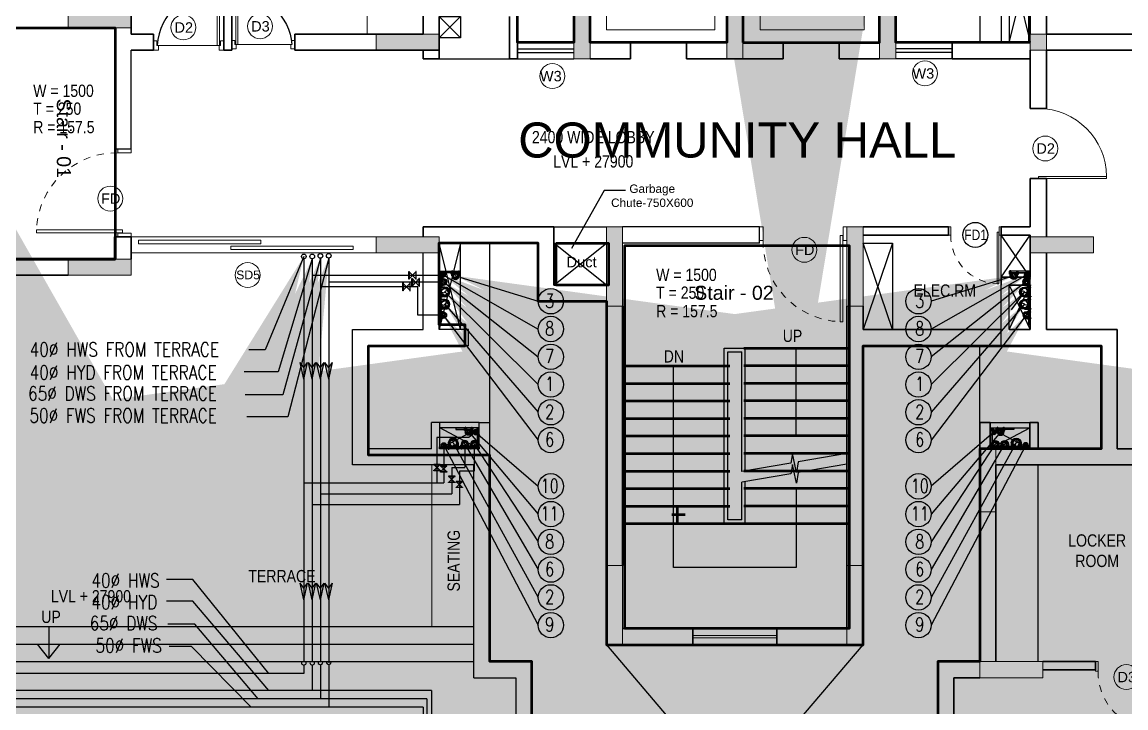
# Model space of a CAD drawing. Header units: inches. Extents: x 0 to 429, y 0 to 185.
# Drawn here: x 287.94 to 303.69, y 108.29 to 118.07 of the extents above; entities that cross this region are included whole.
import ezdxf
from ezdxf.enums import TextEntityAlignment as Align

# ---------------------------------------------------------------- set-up
doc = ezdxf.new("R2010")
doc.units = ezdxf.units.IN
doc.header["$MEASUREMENT"] = 0
doc.linetypes.add('Xr-4BHK-A-B-Tenth Floor-Sub$0$HIDDEN', pattern=[0.375, 0.25, -0.125])
for name, color, linetype, lineweight in [('FLOOR09', 7, 'Continuous', 50), ('XR-4BHK-A-B-TENTH SUB$0$COL', 1, 'Continuous', 0), ('XR-4BHK-A-B-TENTH SUB$0$COL HATCH', 9, 'Continuous', 0), ('XR-4BHK-A-B-TENTH SUB$0$DIMENTION', 38, 'Continuous', 25), ('XR-4BHK-A-B-TENTH SUB$0$DOOR', 34, 'Continuous', 20), ('XR-4BHK-A-B-TENTH SUB$0$DOORS N WINS', 34, 'Continuous', 9), ('XR-4BHK-A-B-TENTH SUB$0$FURN', 15, 'Continuous', 18), ('XR-4BHK-A-B-TENTH SUB$0$RRL', 11, 'Continuous', 20), ('XR-4BHK-A-B-TENTH SUB$0$STEPS', 253, 'Continuous', 9), ('XR-4BHK-A-B-TENTH SUB$0$WALL', 7, 'Continuous', 30), ('XR-4BHK-A-B-TENTH SUB$0$WIN', 4, 'Continuous', 9), ('XR-4BHK-A-B-TENTH SUB$0$WINDOW', 4, 'Continuous', 15)]:
    doc.layers.add(name, color=color, linetype=linetype, lineweight=lineweight)
for name, color, linetype in [('XR-4BHK-A-B-TENTH SUB$0$A-_SLABSTEP_E-', 8, 'Continuous'), ('XR-4BHK-A-B-TENTH SUB$0$BALCONY', 6, 'Continuous'), ('XR-4BHK-A-B-TENTH SUB$0$ELE', 4, 'Continuous')]:
    doc.layers.add(name, color=color, linetype=linetype)
doc.styles.get("Standard").update_dxf_attribs({"font": 'arial.ttf'})
doc.styles.add('Xr-4BHK-A-B-Ground-Sub$0$DIM', font='arial.ttf')
doc.styles.add('Xr-4BHK-A-B-Tenth Floor-Sub$0$$0$DIM', font='arial.ttf', dxfattribs={"height": 4})
doc.styles.add('Xr-4BHK-A-B-Tenth Floor-Sub$0$$1$Standard', font='arial.ttf')
doc.styles.add('Xr-4BHK-A-B-Tenth Floor-Sub$0$AUDIT_D_080506184754-0', font='romans.shx')
doc.styles.add('Xr-4BHK-A-B-Tenth Floor-Sub$0$DIM', font='arial.ttf')
doc.styles.add('Xr-4BHK-A-B-Tenth Floor-Sub$0$ROMANS', font='romans.shx')
doc.styles.add('Xr-4BHK-A-B-Tenth Floor-Sub$0$Standard', font='ARIALN.TTF')
doc.dimstyles.new('Xr-4BHK-A-B-Tenth Floor-Sub$0$125', dxfattribs={"dimtxt": 150, "dimasz": 75, "dimexe": 50, "dimexo": 50, "dimgap": 60, "dimtad": 1, "dimdec": 0, "dimrnd": 5, "dimdsep": 46, "dimtxsty": 'Xr-4BHK-A-B-Tenth Floor-Sub$0$Standard', "dimblk": 'Xr-4BHK-A-B-Tenth Floor-Sub$0$_ArchTick', "dimcen": 50, "dimdle": 50, "dimclrd": 256, "dimclre": 256, "dimclrt": 3, "dimaunit": 1, "dimadec": 4, "dimazin": 0, "dimtfac": 1, "dimtdec": 0, "dimtmove": 2, "dimatfit": 0, "dimfxl": 1, "dimarcsym": 0})
doc.dimstyles.new('Xr-4BHK-A-B-Tenth Floor-Sub$0$DIM 75', dxfattribs={"dimtxt": 75, "dimasz": 75, "dimexe": 0.18, "dimexo": 0.0625, "dimgap": 0.09, "dimtad": 0, "dimtih": 1, "dimtoh": 1, "dimdec": 0, "dimzin": 0, "dimdsep": 46, "dimtxsty": 'Xr-4BHK-A-B-Tenth Floor-Sub$0$Standard', "dimcen": 0.09, "dimclrd": 256, "dimclre": 256, "dimclrt": 256, "dimadec": 0, "dimazin": 0, "dimtfac": 1, "dimtdec": 0, "dimtofl": 0, "dimtmove": 0, "dimatfit": 3, "dimfxl": 1, "dimtolj": 1, "dimtzin": 0, "dimarcsym": 0})

# ---------------------------------------------------------------- blocks, each defined once
blk = doc.blocks.new('Xr-4BHK-A-B-Tenth Floor-Sub$0$unit 4')
for p, q in [((143152, 5527), (144366, 5527)), ((143152, 5412), (144366, 5412))]:
    blk.add_line(p, q)
at = {"layer": 'XR-4BHK-A-B-TENTH SUB$0$BALCONY', "ltscale": 1000}
blk.add_line((143152, 5107), (144366, 5107), dxfattribs=at)
at = {"layer": 'XR-4BHK-A-B-TENTH SUB$0$ELE'}
for p, q in [((143152, 5527), (144362, 5827)), ((144366, 5527), (143152, 5827))]:
    blk.add_line(p, q, dxfattribs=at)
at = {"layer": 'XR-4BHK-A-B-TENTH SUB$0$WALL'}
for p, q in [((144477, 6057), (144477, 8902)), ((144247, 6057), (144247, 8787)), ((142922, 6057), (144247, 6057)), ((143152, 5827), (144247, 5827))]:
    blk.add_line(p, q, dxfattribs=at)
blk = doc.blocks.new('Xr-4BHK-A-B-Tenth Floor-Sub$0$DOOR 750')
blk.add_lwpolyline([(725, 0), (704, 0), (704, 704), (725, 704)], close=True)
blk.add_arc((704, 0), 704, 90, 180)
blk = doc.blocks.new('Xr-4BHK-A-B-Tenth Floor-Sub$0$d-750')
at = {"layer": 'XR-4BHK-A-B-TENTH SUB$0$DOOR'}
for p, q in [((0, 718.7), (0, 750)), ((0, 750), (115, 750)), ((115, 718.7), (0, 718.7)), ((115, 750), (115, 718.7)), ((0, 0), (0, 31.2)), ((0, 31.2), (115, 31.2)), ((115, 31.2), (115, 0)), ((115, 0), (0, 0))]:
    blk.add_line(p, q, dxfattribs=at)
blk.add_lwpolyline([(73.9, 34.2), (811.3, 34.2), (811.3, 59.2), (73.9, 59.2)], close=True, dxfattribs=at)
at = {"layer": 'XR-4BHK-A-B-TENTH SUB$0$DOOR', "color": 8, "linetype": 'Xr-4BHK-A-B-Tenth Floor-Sub$0$HIDDEN', "extrusion": (0, 0, -1)}
blk.add_ellipse((125, 31.2), major_axis=(218.4, 652.1), ratio=0.99874, start_param=-0.33813, end_param=1.207251, dxfattribs=at)
blk = doc.blocks.new('Xr-4BHK-A-B-Tenth Floor-Sub$0$core typ')
at = {"layer": 'XR-4BHK-A-B-TENTH SUB$0$COL HATCH'}
h = blk.add_hatch(color=256, dxfattribs=at)
h.dxf.hatch_style = 1
h.paths.add_polyline_path([(-4125, 9260), (-3895, 9260), (-3895, 8360), (-4125, 8360)])
h = blk.add_hatch(color=256, dxfattribs=at)
h.dxf.hatch_style = 1
h.paths.add_polyline_path([(-1945, 9260), (-1715, 9260), (-1715, 8360), (-1945, 8360)])
h = blk.add_hatch(color=256, dxfattribs=at)
h.dxf.hatch_style = 1
h.paths.add_polyline_path([(235, 9260), (465, 9260), (465, 8360), (235, 8360)])
h = blk.add_hatch(color=256, dxfattribs=at)
h.dxf.hatch_style = 1
h.paths.add_polyline_path([(2385, 8710), (2615, 8710), (2615, 8480), (2385, 8480)])
h = blk.add_hatch(color=256, dxfattribs=at)
h.dxf.hatch_style = 1
h.paths.add_polyline_path([(-3660, 5960), (-3430, 5960), (-3430, 4830), (-3660, 4830)])
h = blk.add_hatch(color=256, dxfattribs=at)
h.dxf.hatch_style = 1
h.paths.add_polyline_path([(-230, 5960), (0, 5960), (0, 4830), (-230, 4830)])
blk.add_hatch(color=256, dxfattribs=at).paths.add_polyline_path([(-6045, 5820), (-6946, 5820), (-6946, 5590), (-6045, 5590)])
h = blk.add_hatch(color=256, dxfattribs=at)
h.dxf.hatch_style = 1
h.paths.add_polyline_path([(-11341, 5500), (-10440, 5500), (-10440, 5270), (-11341, 5270)])
h = blk.add_hatch(color=256, dxfattribs=at)
h.dxf.hatch_style = 1
h.paths.add_polyline_path([(-3661, 0), (-3430, 0), (-3430, 1130), (-3661, 1130)])
h = blk.add_hatch(color=256, dxfattribs=at)
h.dxf.hatch_style = 1
h.paths.add_polyline_path([(-230, 1130), (0, 1130), (0, 0), (-230, 0)])
at = {"layer": 'XR-4BHK-A-B-TENTH SUB$0$COL'}
for points in [[(-4125, 9260), (-3895, 9260), (-3895, 8360), (-4125, 8360)], [(-1945, 9260), (-1715, 9260), (-1715, 8360), (-1945, 8360)], [(235, 9260), (465, 9260), (465, 8360), (235, 8360)], [(2385, 8710), (2615, 8710), (2615, 8480), (2385, 8480)], [(-3660, 5960), (-3430, 5960), (-3430, 4830), (-3660, 4830)], [(-230, 5960), (0, 5960), (0, 4830), (-230, 4830)], [(-6045, 5820), (-6946, 5820), (-6946, 5590), (-6045, 5590)], [(-11341, 5500), (-10440, 5500), (-10440, 5270), (-11341, 5270)], [(-3661, 0), (-3430, 0), (-3430, 1130), (-3661, 1130)], [(-230, 1130), (0, 1130), (0, 0), (-230, 0)]]:
    blk.add_lwpolyline(points, close=True, dxfattribs=at)
at = {"layer": 'XR-4BHK-A-B-TENTH SUB$0$ELE'}
for p, q in [((-5745, 8960), (-6045, 8660)), ((-6045, 8960), (-5745, 8660)), ((-4930, 8590), (-4125, 8590)), ((1270, 8590), (465, 8590)), ((-6045, 8360), (-5045, 8360)), ((-4930, 8500), (-4125, 8500)), ((-4930, 8450), (-4125, 8450)), ((-4930, 8360), (-4125, 8360)), ((1270, 8500), (465, 8500)), ((1270, 8450), (465, 8450)), ((1270, 8360), (465, 8360)), ((-4411, 5960), (-3660, 5960)), ((1970, 5245), (1970, 5845)), ((2385, 5245), (1970, 5845)), ((1970, 5245), (2385, 5845)), ((-4411, 5730), (-3660, 5730)), ((-4411, 5130), (-3661, 5730)), ((-3661, 5130), (-4411, 5730)), ((419, 5730), (0, 4495)), ((419, 4495), (0, 5730))]:
    blk.add_line(p, q, dxfattribs=at)
blk.add_lwpolyline([(-5745, 8660), (-6045, 8660), (-6045, 8960), (-5745, 8960)], close=True, dxfattribs=at)
blk.add_lwpolyline([(0, 5730), (419, 5730), (419, 4495)], dxfattribs=at)
at = {"layer": 'XR-4BHK-A-B-TENTH SUB$0$STEPS', "ltscale": 1000}
for p, q in [((-2520, 8590), (-3320, 8590)), ((-1140, 8590), (-340, 8590))]:
    blk.add_line(p, q, dxfattribs=at)
for points in [[(-1467, 11491), (-1467, 8770), (14, 8770), (14, 11491)], [(-3660, 10592), (-3660, 8770), (-2116, 8770), (-2116, 10592)]]:
    blk.add_lwpolyline(points, close=True, dxfattribs=at)
at = {"layer": 'XR-4BHK-A-B-TENTH SUB$0$WALL'}
for p, q in [((-4930, 9075), (-4930, 8360)), ((-6045, 8960), (-6045, 8360)), ((-5045, 8960), (-5045, 8360)), ((-3895, 8590), (-3320, 8590)), ((-3320, 8590), (-3320, 8360)), ((-2520, 8590), (-1945, 8590)), ((-2520, 8590), (-2520, 8360)), ((-1140, 8590), (-1715, 8590)), ((-1140, 8590), (-1140, 8360)), ((235, 8590), (-340, 8590)), ((-340, 8590), (-340, 8360)), ((1270, 8590), (1270, 8360)), ((1970, 8590), (1270, 8590)), ((2382, 8590), (2085, 8590)), ((-6275, 8480), (-6275, 8360)), ((-6275, 8360), (-6045, 8360)), ((-5045, 8360), (-4930, 8360)), ((-3895, 8360), (-3320, 8360)), ((-1140, 8360), (-2520, 8360)), ((235, 8360), (-340, 8360)), ((2382, 8360), (1270, 8360)), ((2385, 7650), (2385, 8480)), ((2615, 7650), (2615, 8480)), ((2385, 7650), (2615, 7650)), ((2385, 6650), (2615, 6650)), ((2385, 5960), (2385, 6650)), ((2615, 5820), (2615, 6650)), ((-6275, 5960), (-4411, 5960)), ((-6275, 5820), (-6275, 5960)), ((-4411, 5130), (-4411, 5960)), ((0, 5960), (1220, 5960)), ((1220, 5845), (0, 5845)), ((1220, 5960), (1220, 5845)), ((2385, 5960), (1970, 5960)), ((1970, 5960), (1970, 5845)), ((2385, 5845), (1970, 5845)), ((2385, 5820), (2385, 5845)), ((-4641, 5730), (-6045, 5730)), ((-4641, 4900), (-4641, 5730)), ((1970, 5245), (2385, 5245)), ((1970, 5130), (1970, 5245)), ((-4411, 5130), (-3661, 5130)), ((2085, 5130), (2385, 5130)), ((-4641, 4900), (-3661, 4900)), ((-3660, 1130), (-3660, 4830)), ((-3430, 1130), (-3430, 4830)), ((-230, 4830), (-230, 230)), ((0, 4830), (0, 4495)), ((1970, 4495), (0, 4495)), ((1970, 4265), (0, 4265)), ((0, 4265), (0, 0)), ((-2431, 230), (-3431, 230)), ((-2431, 230), (-2431, 0)), ((-230, 230), (-1231, 230)), ((-1231, 230), (-1231, 0)), ((-2431, 0), (-3430, 0)), ((-1, 0), (-1231, 0))]:
    blk.add_line(p, q, dxfattribs=at)
at = {"layer": 'XR-4BHK-A-B-TENTH SUB$0$WIN'}
for p, q in [((-2431, 130), (-1231, 130)), ((-2431, 100), (-1231, 100))]:
    blk.add_line(p, q, dxfattribs=at)
at = {"layer": 'XR-4BHK-A-B-TENTH SUB$0$WINDOW'}
for p, q in [((-2431, 230), (-1231, 230)), ((-2431, 0), (-1231, 0))]:
    blk.add_line(p, q, dxfattribs=at)
at = {"layer": 'XR-4BHK-A-B-TENTH SUB$0$DOOR', "xscale": -1, "rotation": 90.00000005211022}
blk.add_blockref('Xr-4BHK-A-B-Tenth Floor-Sub$0$d-750', (1970, 5960), dxfattribs=at)
at = {"layer": 'XR-4BHK-A-B-TENTH SUB$0$DOORS N WINS', "xscale": 1.379310344827849, "yscale": 1.379310344827849, "zscale": 1.379310344827849, "rotation": 270}
blk.add_blockref('Xr-4BHK-A-B-Tenth Floor-Sub$0$DOOR 750', (2500, 7650), dxfattribs=at)
blk = doc.blocks.new('Xr-4BHK-A-B-Tenth Floor-Sub$0$door1')
at = {"layer": 'XR-4BHK-A-B-TENTH SUB$0$A-_SLABSTEP_E-', "ltscale": 1000}
blk.add_arc((4969893, -5517193), 664, 181.487, 264.9535, dxfattribs=at)
at = {"layer": 'XR-4BHK-A-B-TENTH SUB$0$DOOR', "ltscale": 1000}
blk.add_line((4969837, -5517175), (4969837, -5517855), dxfattribs=at)
blk.add_lwpolyline([(4969837, -5517186), (4969229, -5517186), (4969229, -5517210), (4969837, -5517210)], close=True, dxfattribs=at)
for points in [[(4969837, -5517175), (4969787, -5517175), (4969787, -5517140), (4969888, -5517140), (4969888, -5517190), (4969837, -5517190)], [(4969837, -5517855), (4969788, -5517855), (4969788, -5517890), (4969888, -5517890), (4969888, -5517840), (4969837, -5517840)]]:
    blk.add_lwpolyline(points, dxfattribs=at)
blk = doc.blocks.new('Xr-4BHK-A-B-Tenth Floor-Sub$0$unit1')
at = {"layer": 'XR-4BHK-A-B-TENTH SUB$0$COL HATCH'}
h = blk.add_hatch(color=256, dxfattribs=at)
h.dxf.hatch_style = 1
h.paths.add_polyline_path([(-5296, 320), (-4395, 320), (-4395, 550), (-5296, 550)])
h = blk.add_hatch(color=256, dxfattribs=at)
h.dxf.hatch_style = 1
h.paths.add_polyline_path([(-901, 0), (0, 0), (0, 230), (-901, 230)])
at = {"layer": 'XR-4BHK-A-B-TENTH SUB$0$COL'}
for points in [[(-5296, 320), (-4395, 320), (-4395, 550), (-5296, 550)], [(-901, 0), (0, 0), (0, 230), (-901, 230)]]:
    blk.add_lwpolyline(points, close=True, dxfattribs=at)
at = {"layer": 'XR-4BHK-A-B-TENTH SUB$0$RRL'}
blk.add_line((-1030, 1325), (-1030, 230), dxfattribs=at)
at = {"layer": 'XR-4BHK-A-B-TENTH SUB$0$WALL'}
for p, q in [((-230, 1325), (-230, 230)), ((-3075, 0), (-3075, 1235)), ((-2960, 0), (-2960, 1235)), ((-4395, 550), (-4395, 230)), ((-4625, 320), (-9265, 320)), ((-4395, 230), (-4075, 230)), ((-4075, 230), (-4075, 0)), ((-230, 230), (-2060, 230)), ((-2060, 230), (-2060, 0)), ((-4395, 0), (-4075, 0)), ((0, 0), (-2060, 0)), ((-2960, 0), (-3075, 0))]:
    blk.add_line(p, q, dxfattribs=at)
at = {"layer": 'XR-4BHK-A-B-TENTH SUB$0$DIMENTION', "color": 0, "xscale": 1.333330264868441, "yscale": 1.333330264868441, "zscale": 1.333330264868441, "rotation": 270}
blk.add_blockref('Xr-4BHK-A-B-Tenth Floor-Sub$0$door1', (7353095, 6626502), dxfattribs=at)
at = {"layer": 'XR-4BHK-A-B-TENTH SUB$0$DIMENTION', "color": 0, "extrusion": (0, 0, -1), "xscale": 1.199999998323619, "yscale": 1.199999998323619, "zscale": -1.199999998323619, "rotation": 270}
blk.add_blockref('Xr-4BHK-A-B-Tenth Floor-Sub$0$door1', (6623528, 5963886), dxfattribs=at)
blk = doc.blocks.new('Xr-4BHK-A-B-Tenth Floor-Sub$0$unit 2')
at = {"layer": 'XR-4BHK-A-B-TENTH SUB$0$BALCONY', "ltscale": 1000}
blk.add_line((720, -2650), (720, -90), dxfattribs=at)
at = {"layer": 'XR-4BHK-A-B-TENTH SUB$0$DOOR'}
for points in [[(-4293, -100), (-2546, -100), (-2546, -50), (-4293, -50)], [(-1228, -182), (-2975, -182), (-2975, -132), (-1228, -132)]]:
    blk.add_lwpolyline(points, close=True, dxfattribs=at)
at = {"layer": 'XR-4BHK-A-B-TENTH SUB$0$ELE'}
for p, q in [((300, -1325), (0, -90)), ((300, -90), (0, -1325)), ((300, -1325), (300, -90)), ((-230, -1325), (-230, -230)), ((0, -1325), (0, -230)), ((-1240, -1325), (-230, -1325)), ((-1240, -3255), (-1240, -1325)), ((415, -1325), (0, -1325)), ((415, -1555), (415, -1325)), ((415, -1555), (-1010, -1555)), ((-1010, -3025), (-1010, -1555)), ((-110, -3025), (-110, -2650)), ((5, -2650), (-110, -2650)), ((5, -3025), (5, -2650)), ((570, -2650), (5, -2650)), ((570, -3025), (570, -2650)), ((570, -2650), (720, -2650)), ((720, -6060), (720, -2650)), ((570, -2725), (5, -3025)), ((570, -3025), (5, -2725)), ((570, -2725), (5, -2725)), ((-110, -3025), (-1010, -3025)), ((570, -3025), (5, -3025)), ((490, -3255), (-1240, -3255)), ((490, -6290), (490, -3255)), ((-11025, -5560), (490, -5560)), ((-11025, -5810), (490, -5810)), ((-5570, -6017), (-5732, -5810)), ((-5570, -6017), (-5409, -5810)), ((-11025, -6060), (490, -6060)), ((1320, -6060), (720, -6060)), ((1320, -6060), (1320, -7755)), ((490, -6290), (1090, -6290)), ((1090, -6290), (1090, -7525))]:
    blk.add_line(p, q, dxfattribs=at)
blk.add_lwpolyline([(-5570, -5560), (-5570, -6017), (-5409, -5810)], dxfattribs=at)
at = {"layer": 'XR-4BHK-A-B-TENTH SUB$0$FURN', "ltscale": 0.5}
blk.add_line((-107, -5560), (-107, -3265), dxfattribs=at)
at = {"layer": 'XR-4BHK-A-B-TENTH SUB$0$WALL'}
for p, q in [((-4625, 0), (-4395, 0)), ((-4625, -320), (-4625, 0)), ((-4395, -320), (-4395, 0)), ((-5296, -320), (-9035, -320)), ((-5296, -550), (-9035, -550))]:
    blk.add_line(p, q, dxfattribs=at)
at = {"layer": 'XR-4BHK-A-B-TENTH SUB$0$WIN'}
for p, q in [((-4395, 0), (-901, 0)), ((-4395, -230), (-901, -230))]:
    blk.add_line(p, q, dxfattribs=at)
blk = doc.blocks.new('Xr-4BHK-A-B-Tenth Floor-Sub$0$unit 3')
at = {"layer": 'XR-4BHK-A-B-TENTH SUB$0$COL HATCH'}
blk.add_hatch(color=256, dxfattribs=at).paths.add_polyline_path([(-9265, 320), (-8365, 320), (-8365, 89), (-9265, 89)])
h = blk.add_hatch(color=256, dxfattribs=at)
h.dxf.hatch_style = 1
h.paths.add_polyline_path([(-9985, -3606), (-9755, -3606), (-9755, -2705), (-9985, -2705)])
h = blk.add_hatch(color=256, dxfattribs=at)
h.dxf.hatch_style = 1
h.paths.add_polyline_path([(-9084, -5741), (-9084, -5970), (-9985, -5970), (-9985, -5741)])
for p, q in [((-9680, -1235), (-9680, -256)), ((-9565, -1005), (-9565, -371))]:
    blk.add_line(p, q)
at = {"layer": 'XR-4BHK-A-B-TENTH SUB$0$BALCONY', "ltscale": 1000}
blk.add_line((-9985, -2330), (-9985, -1235), dxfattribs=at)
at = {"layer": 'XR-4BHK-A-B-TENTH SUB$0$COL'}
for points in [[(-9265, 320), (-8365, 320), (-8365, 89), (-9265, 89)], [(-9985, -3606), (-9755, -3606), (-9755, -2705), (-9985, -2705)], [(-9084, -5741), (-9084, -5970), (-9985, -5970), (-9985, -5741)]]:
    blk.add_lwpolyline(points, close=True, dxfattribs=at)
at = {"layer": 'XR-4BHK-A-B-TENTH SUB$0$ELE'}
for p, q in [((-9565, -1005), (-9266, -371)), ((-9565, -371), (-9265, -1005)), ((-9836, -2330), (-9270, -2330)), ((-9836, -2405), (-9270, -2705)), ((-9836, -2705), (-9270, -2405)), ((-9836, -2405), (-9270, -2405)), ((-9155, -5741), (-9155, -2935))]:
    blk.add_line(p, q, dxfattribs=at)
at = {"layer": 'XR-4BHK-A-B-TENTH SUB$0$WALL'}
for p, q in [((-9265, -256), (-9265, 320)), ((-9035, -1005), (-9035, 90)), ((-9265, -1005), (-9265, -371)), ((-9565, -1005), (-9265, -1005)), ((-8025, -1005), (-9035, -1005)), ((-8025, -2705), (-8025, -1005)), ((-9680, -1235), (-9035, -1235)), ((-9035, -1235), (-8255, -1235)), ((-8255, -2705), (-8255, -1235)), ((-9836, -2330), (-9985, -2330)), ((-9985, -2705), (-9985, -2330)), ((-9836, -2705), (-9836, -2330)), ((-9270, -2705), (-9270, -2330)), ((-9270, -2330), (-9155, -2330)), ((-9155, -2705), (-9155, -2330)), ((-9836, -2705), (-9270, -2705)), ((-9155, -2705), (-8255, -2705)), ((-8025, -2705), (-7520, -2705)), ((-9755, -5741), (-9755, -2935)), ((-9755, -2935), (-7520, -2935)), ((-9985, -5741), (-9985, -3605)), ((-10585, -5740), (-10585, -7435)), ((-10585, -5740), (-9985, -5740)), ((-8335, -5741), (-9085, -5741)), ((-8335, -5741), (-8335, -5856)), ((-10355, -5970), (-10355, -7205)), ((-9985, -5970), (-10355, -5970)), ((-8335, -5856), (-9085, -5856))]:
    blk.add_line(p, q, dxfattribs=at)
at = {"layer": 'XR-4BHK-A-B-TENTH SUB$0$DOOR', "xscale": -1.199999994015798, "yscale": 1.199999994044902, "zscale": 1.199999994129973, "rotation": 90.00000005143164}
blk.add_blockref('Xr-4BHK-A-B-Tenth Floor-Sub$0$d-750', (-7435, -5741), dxfattribs=at)
blk = doc.blocks.new('Xr-4BHK-A-B-Tenth Floor-Sub$0$_ArchTick')
at = {"color": 0, "linetype": 'ByBlock', "const_width": 0.15}
blk.add_lwpolyline([(-0.5, -0.5), (0.5, 0.5)], dxfattribs=at)
blk = doc.blocks.new('Xr-4BHK-A-B-Tenth Floor-Sub$0$$0$DOOR NO')
at = {"lineweight": 0}
blk.add_circle((0, 0), 10, dxfattribs=at)
at = {"style": 'Xr-4BHK-A-B-Tenth Floor-Sub$0$$0$DIM'}
blk.add_attdef('X1', text='', height=9, dxfattribs=at).set_placement((0, 0), align=Align.MIDDLE_CENTER)
blk = doc.blocks.new('Xr-4BHK-A-B-Tenth Floor-Sub$0$AR')
at = {"lineweight": -3}
blk.add_hatch(color=0, dxfattribs=at).paths.add_polyline_path([(0, 0), (-53, -236), (0, -163), (53, -236)])
at = {"color": 0, "lineweight": -3}
for p, q in [((0, 0), (-53, -236)), ((0, 0), (53, -236)), ((0, -163), (-53, -236)), ((0, -163), (53, -236))]:
    blk.add_line(p, q, dxfattribs=at)
blk = doc.blocks.new('Xr-4BHK-A-B-Tenth Floor-Sub$0$CI100')
at = {"color": 1, "ltscale": 100}
for p, q in [((-79, 0), (-79, 11)), ((-74, 61), (-74, 11)), ((-66, 61), (-66, 11)), ((-61, 0), (-61, 11)), ((61, 0), (61, 11)), ((66, 61), (66, 11)), ((74, 61), (74, 11)), ((79, 0), (79, 11)), ((-79, -15), (-79, -4)), ((-74, 0), (-74, -4)), ((-74, -15), (-74, -37)), ((-74, -17), (-74, -37)), ((-66, -37), (-74, -37)), ((-66, 0), (-66, -4)), ((-66, -15), (-66, -37)), ((-66, -17), (-66, -37)), ((-61, -15), (-61, -4)), ((61, -15), (61, -4)), ((66, 0), (66, -4)), ((66, -15), (66, -37)), ((66, -17), (66, -37)), ((66, -37), (74, -37)), ((74, 0), (74, -4)), ((74, -15), (74, -37)), ((74, -17), (74, -37)), ((79, -15), (79, -4))]:
    blk.add_line(p, q, dxfattribs=at)
for points in [[(-85, 0), (-55, 0), (-55, 11), (-85, 11)], [(85, 0), (55, 0), (55, 11), (85, 11)], [(-85, -15), (-55, -15), (-55, -4), (-85, -4)], [(85, -15), (55, -15), (55, -4), (85, -4)]]:
    blk.add_lwpolyline(points, close=True, dxfattribs=at)
at = {"ltscale": 100}
for radius in [60.7, 50]:
    blk.add_circle((0, 61), radius, dxfattribs=at)
at = {"color": 1, "ltscale": 100}
for radius in [74, 66]:
    blk.add_arc((0, 61), radius, 0, 180, dxfattribs=at)
at = {"ltscale": 100}
for centre, start, end in [((14, 86), 119.0199, 240.9801), ((-14, 36), 299.0199, 60.9801)]:
    blk.add_arc(centre, 28.6, start, end, dxfattribs=at)
blk = doc.blocks.new('Xr-4BHK-A-B-Tenth Floor-Sub$0$CI50')
at = {"color": 1, "ltscale": 100}
for p, q in [((-53, 2), (-53, 13)), ((-48, 35), (-48, 13)), ((-48, 2), (-48, -2)), ((-40, 35), (-40, 13)), ((-40, 2), (-40, -2)), ((-35, 2), (-35, 13)), ((35, 2), (35, 13)), ((40, 35), (40, 13)), ((40, 2), (40, -2)), ((48, 35), (48, 13)), ((48, 2), (48, -2)), ((53, 2), (53, 13)), ((-53, -13), (-53, -2)), ((-48, -13), (-48, -31)), ((-48, -15), (-48, -31)), ((-40, -31), (-48, -31)), ((-40, -13), (-40, -31)), ((-40, -15), (-40, -31)), ((-35, -13), (-35, -2)), ((35, -13), (35, -2)), ((40, -13), (40, -31)), ((40, -15), (40, -31)), ((40, -31), (48, -31)), ((48, -13), (48, -31)), ((48, -15), (48, -31)), ((53, -13), (53, -2))]:
    blk.add_line(p, q, dxfattribs=at)
at = {"color": 1, "ltscale": 100, "elevation": 0}
for points in [[(-58, 2), (-31, 2), (-31, 13), (-58, 13)], [(58, 2), (31, 2), (31, 13), (58, 13)], [(-58, -13), (-31, -13), (-31, -2), (-58, -2)], [(58, -13), (31, -13), (31, -2), (58, -2)]]:
    blk.add_lwpolyline(points, close=True, dxfattribs=at)
at = {"ltscale": 100}
for radius in [35, 25]:
    blk.add_circle((0, 35), radius, dxfattribs=at)
at = {"color": 1, "ltscale": 100}
for radius, start in [(48.3, 0), (40.3, 360)]:
    blk.add_arc((0, 35), radius, start, 180, dxfattribs=at)
at = {"ltscale": 100}
for centre, start, end in [((7, 47), 119.0199, 240.9801), ((-7, 22), 299.0199, 60.9801)]:
    blk.add_arc(centre, 14.3, start, end, dxfattribs=at)
blk = doc.blocks.new('Xr-4BHK-A-B-Tenth Floor-Sub$0$VALVE100')
at = {"color": 0, "linetype": 'Continuous', "lineweight": -3}
for p, q in [((-19, 22.9), (-22.1, 22.9)), ((-22.1, 22.9), (-22.1, -22.9)), ((-19, -22.9), (-19, 22.9)), ((-19, 19.9), (19, -19.9)), ((19, 19.9), (-19, -19.9)), ((19, 22.9), (22.1, 22.9)), ((19, -22.9), (19, 22.9)), ((22.1, 22.9), (22.1, -22.9)), ((-22.1, -22.9), (-19, -22.9)), ((22.1, -22.9), (19, -22.9))]:
    blk.add_line(p, q, dxfattribs=at)

msp = doc.modelspace()

# ---------------------------------------------------------------- linework, layer by layer
for p, q in [((289.269, 116.259), (289.269, 117.989)), ((289.499, 116.259), (289.499, 117.669)), ((289.499, 116.259), (289.269, 116.259)), ((298.459, 115.149), (296.508, 115.149)), ((298.459, 114.919), (298.459, 115.149)), ((298.459, 114.919), (296.508, 114.919)), ((294.192, 114.498), (293.892, 114.498)), ((293.913, 114.519), (293.913, 113.755)), ((302.023, 114.498), (302.323, 114.498)), ((302.302, 114.519), (302.302, 113.755)), ((297.958, 110.919), (297.958, 113.419)), ((297.958, 113.419), (298.258, 113.419)), ((298.258, 111.669), (298.258, 113.419)), ((299.708, 113.419), (298.258, 113.419)), ((298.008, 110.969), (298.008, 113.369)), ((298.008, 113.369), (298.208, 113.369)), ((298.208, 111.661), (298.208, 113.369)), ((296.508, 113.169), (297.958, 113.169)), ((299.708, 113.169), (298.258, 113.169)), ((296.508, 112.919), (297.958, 112.919)), ((299.708, 112.919), (298.258, 112.919)), ((296.508, 112.669), (297.958, 112.669)), ((299.708, 112.669), (298.258, 112.669)), ((294.44, 112.277), (294.44, 111.985)), ((296.508, 112.419), (297.958, 112.419)), ((299.708, 112.419), (298.258, 112.419)), ((301.774, 112.277), (301.774, 111.985)), ((294.128, 112.263), (294.378, 112.263)), ((296.508, 112.169), (297.958, 112.169)), ((299.708, 112.169), (298.258, 112.169)), ((302.087, 112.263), (301.837, 112.263)), ((293.897, 112.006), (294.461, 112.006)), ((302.318, 112.006), (301.753, 112.006)), ((296.508, 111.919), (297.958, 111.919)), ((299.708, 111.919), (298.258, 111.919)), ((296.508, 111.669), (297.958, 111.669)), ((299.708, 111.669), (299.143, 111.669)), ((298.208, 110.969), (298.208, 111.508)), ((298.258, 110.919), (298.258, 111.517)), ((296.508, 111.419), (297.958, 111.419)), ((299.708, 111.419), (298.258, 111.419)), ((296.508, 111.169), (297.958, 111.169)), ((299.708, 111.169), (298.258, 111.169)), ((296.508, 110.919), (297.958, 110.919)), ((297.958, 110.919), (298.258, 110.919)), ((298.208, 110.969), (298.008, 110.969)), ((294.614, 102.924), (299.938, 109.189)), ((296.278, 109.189), (301.604, 102.924))]:
    msp.add_line(p, q)
at = {"ltscale": 25}
for p, q in [((291.961, 114.695), (291.961, 108.942)), ((292.081, 114.695), (292.081, 108.942)), ((292.197, 114.702), (292.197, 108.942)), ((292.316, 114.705), (292.316, 108.933)), ((293.93, 114.458), (292.081, 114.458)), ((293.94, 114.359), (292.316, 114.359)), ((293.588, 114.295), (292.197, 114.295)), ((293.588, 113.891), (293.588, 114.295)), ((293.95, 113.891), (293.588, 113.891)), ((294.314, 112.144), (293.86, 112.144)), ((293.86, 112.144), (293.86, 111.498)), ((294.412, 112.222), (294.314, 112.144)), ((293.957, 112.034), (293.957, 111.498)), ((294.257, 112.05), (294.257, 111.717)), ((294.391, 112.05), (294.391, 111.666)), ((294.072, 111.717), (294.072, 111.343)), ((294.072, 111.717), (294.257, 111.717)), ((294.391, 111.666), (294.18, 111.666)), ((294.18, 111.666), (294.18, 111.188)), ((291.961, 111.498), (293.957, 111.498)), ((292.197, 111.343), (294.072, 111.343)), ((292.081, 111.188), (294.18, 111.188)), ((291.961, 108.898), (291.961, 108.78)), ((292.081, 108.898), (292.081, 108.534)), ((292.197, 108.905), (292.197, 108.418)), ((292.316, 108.909), (292.316, 108.3)), ((291.961, 108.78), (283.204, 108.78)), ((293.78, 108.534), (283.45, 108.534)), ((293.78, 108.534), (293.78, 103)), ((293.716, 108.418), (283.566, 108.418)), ((293.716, 108.418), (293.716, 103.063)), ((293.663, 108.3), (283.684, 108.3)), ((293.663, 108.3), (293.663, 103.116))]:
    msp.add_line(p, q, dxfattribs=at)
at = {"ltscale": 6}
msp.add_line((302.24, 114.221), (302.051, 113.968), dxfattribs=at)
for points in [[(296.548, 115.669), (296.245, 115.669), (295.781, 114.842)], [(299.708, 111.919), (299.012, 111.799), (298.989, 111.645), (298.932, 111.915), (298.906, 111.781), (298.208, 111.661)], [(299.708, 111.767), (299.012, 111.647), (298.989, 111.493), (298.932, 111.762), (298.906, 111.629), (298.208, 111.508)]]:
    msp.add_lwpolyline(points)
for points in [[(293.917, 114.519), (293.917, 113.755), (293.892, 113.755), (293.892, 114.519)], [(294.192, 114.494), (293.892, 114.494), (293.892, 114.519), (294.192, 114.519)], [(302.023, 114.494), (302.323, 114.494), (302.323, 114.519), (302.023, 114.519)], [(302.298, 114.519), (302.298, 113.755), (302.323, 113.755), (302.323, 114.519)], [(294.128, 112.259), (294.378, 112.259), (294.378, 112.284), (294.128, 112.284)], [(294.436, 112.277), (294.436, 111.985), (294.461, 111.985), (294.461, 112.277)], [(301.778, 112.277), (301.778, 111.985), (301.753, 111.985), (301.753, 112.277)], [(302.087, 112.259), (301.837, 112.259), (301.837, 112.284), (302.087, 112.284)], [(293.897, 112.01), (294.461, 112.01), (294.461, 111.985), (293.897, 111.985)], [(302.318, 112.01), (301.753, 112.01), (301.753, 111.985), (302.318, 111.985)]]:
    msp.add_lwpolyline(points, close=True)
for centre, radius in [((301.539, 115.036), 0.178), ((295.485, 114.089), 0.181), ((300.729, 114.089), 0.181), ((295.485, 113.693), 0.181), ((300.729, 113.693), 0.181), ((295.485, 113.297), 0.181), ((300.729, 113.297), 0.181), ((295.485, 112.901), 0.181), ((300.729, 112.901), 0.181), ((295.485, 112.505), 0.181), ((300.729, 112.505), 0.181), ((295.485, 112.109), 0.181), ((300.729, 112.109), 0.181), ((295.485, 111.449), 0.181), ((300.729, 111.449), 0.181), ((295.485, 111.053), 0.181), ((300.729, 111.053), 0.181), ((295.485, 110.657), 0.181), ((300.729, 110.657), 0.181), ((295.485, 110.261), 0.181), ((300.729, 110.261), 0.181), ((295.485, 109.865), 0.181), ((300.729, 109.865), 0.181), ((295.485, 109.469), 0.181), ((300.729, 109.469), 0.181)]:
    msp.add_circle(centre, radius)
at = {"ltscale": 25}
for centre in [(291.961, 114.728), (292.081, 114.728), (292.197, 114.735), (292.316, 114.739)]:
    msp.add_circle(centre, 0.0332, dxfattribs=at)
for centre, start, end in [((291.961, 108.932), 161.8237, 18.1763), ((292.081, 108.932), 161.8237, 18.1763), ((292.197, 108.938), 173.6668, 6.3332), ((292.316, 108.942), 180, 0)]:
    msp.add_arc(centre, 0.0332, start, end, dxfattribs=at)
at = {"layer": 'FLOOR09', "color": 22}
for p, q in [((289.269, 114.689), (289.269, 115.009)), ((284.629, 114.689), (289.269, 114.689))]:
    msp.add_line(p, q, dxfattribs=at)
at = {"layer": 'FLOOR09', "color": 191}
for p, q in [((299.74, 113.417), (298.24, 113.417)), ((296.54, 113.167), (298.04, 113.167)), ((299.74, 113.167), (298.24, 113.167)), ((296.54, 112.917), (298.04, 112.917)), ((299.74, 112.917), (298.24, 112.917)), ((296.54, 112.667), (298.04, 112.667)), ((299.74, 112.667), (298.24, 112.667)), ((296.54, 112.417), (298.04, 112.417)), ((299.74, 112.417), (298.24, 112.417)), ((296.54, 112.167), (298.04, 112.167)), ((299.74, 112.167), (298.24, 112.167)), ((296.54, 111.917), (298.04, 111.917)), ((299.74, 111.917), (298.24, 111.917)), ((296.54, 111.667), (298.04, 111.667)), ((299.74, 111.667), (298.24, 111.667)), ((296.54, 111.417), (298.04, 111.417)), ((299.74, 111.417), (298.24, 111.417)), ((296.54, 111.167), (298.04, 111.167)), ((299.74, 111.167), (298.24, 111.167)), ((296.54, 110.917), (298.04, 110.917))]:
    msp.add_line(p, q, dxfattribs=at)
at = {"layer": 'FLOOR09', "color": 190}
msp.add_line((297.29, 110.917), (297.29, 111.167), dxfattribs=at)
at = {"layer": 'FLOOR09', "color": 192}
msp.add_line((297.4, 111.042), (297.21, 111.042), dxfattribs=at)
at = {"layer": 'FLOOR09', "color": 181}
for points in [[(295.813, 121.309), (295.813, 117.78), (295.009, 117.78), (295.009, 118.265)], [(302.307, 118.924), (302.306, 117.78), (300.405, 117.78), (300.404, 121.31)], [(295.214, 107.254), (295.214, 108.95), (294.614, 108.95), (294.614, 111.892), (292.884, 111.892), (292.884, 113.454), (294.264, 113.454), (294.264, 113.754), (293.894, 113.754), (293.894, 114.92), (295.298, 114.92), (295.298, 114.09), (296.279, 114.09), (296.279, 109.189), (299.939, 109.189), (299.938, 113.454), (303.334, 113.454), (303.334, 111.985), (301.604, 111.985), (301.604, 108.95), (301.004, 108.949), (301.004, 107.254)]]:
    msp.add_lwpolyline(points, dxfattribs=at)
at = {"layer": 'FLOOR09', "color": 22}
for points in [[(298.224, 117.78), (300.174, 117.78), (300.174, 121.08), (298.224, 121.08)], [(296.044, 120.179), (297.994, 120.179), (297.994, 117.78), (296.044, 117.78)]]:
    msp.add_lwpolyline(points, close=True, dxfattribs=at)
at = {"layer": 'FLOOR09', "color": 115}
for points in [[(283.802, 117.989), (289.269, 117.989), (289.269, 114.689), (283.802, 114.689)], [(296.54, 109.419), (296.54, 114.886), (299.74, 114.886), (299.74, 109.419)]]:
    msp.add_lwpolyline(points, close=True, dxfattribs=at)
at = {"layer": 'FLOOR09', "color": 3}
msp.add_lwpolyline([(295.559, 114.919), (296.309, 114.919), (296.309, 114.32), (295.559, 114.32)], close=True, dxfattribs=at)
at = {"layer": 'FLOOR09', "color": 223}
msp.add_lwpolyline([(296.54, 110.917), (299.74, 110.917), (299.74, 109.419), (296.54, 109.419)], close=True, dxfattribs=at)

# ---------------------------------------------------------------- block references
for name, p, xscale, yscale, zscale in [('Xr-4BHK-A-B-Tenth Floor-Sub$0$unit1', (293.894, 117.669), 0.001, 0.001, 0.001), ('Xr-4BHK-A-B-Tenth Floor-Sub$0$core typ', (299.939, 109.189), 0.001, 0.001, 0.001), ('Xr-4BHK-A-B-Tenth Floor-Sub$0$unit 2', (293.894, 115.009), 0.001, 0.001, 0.001), ('Xr-4BHK-A-B-Tenth Floor-Sub$0$unit 3', (311.589, 114.689), 0.001, 0.001, 0.001), ('Xr-4BHK-A-B-Tenth Floor-Sub$0$CI100', (294.092, 112.01), 0.000940500000026077, 0.000940500000026077, 0.000940500000026077), ('Xr-4BHK-A-B-Tenth Floor-Sub$0$CI100', (302.123, 112.01), -0.000940500000026077, 0.0009404999999969733, 0.0009405), ('Xr-4BHK-A-B-Tenth Floor-Sub$0$CI50', (301.824, 112.011), -0.001099999999976717, 0.001100000000005821, 0.0011), ('Xr-4BHK-A-B-Tenth Floor-Sub$0$CI50', (301.958, 112.011), -0.001099999999976717, 0.001100000000005821, 0.0011), ('Xr-4BHK-A-B-Tenth Floor-Sub$0$CI50', (302.258, 112.008), 0.00075, 0.00075, 0.00075)]:
    msp.add_blockref(name, p, dxfattribs=dict(xscale=xscale, yscale=yscale, zscale=zscale))
for name, p, xscale, yscale, zscale, rotation in [('Xr-4BHK-A-B-Tenth Floor-Sub$0$unit 4', (296.497, 262.146), 0.001, 0.001, 0.001, 270), ('Xr-4BHK-A-B-Tenth Floor-Sub$0$d-750', (289.499, 115.009), -0.001666666782984976, 0.001666666782984976, 0.001666666783112987, 5.202686281791102e-08), ('Xr-4BHK-A-B-Tenth Floor-Sub$0$d-750', (299.709, 115.149), -0.001666666782982259, 0.001666666782982259, 0.001666666783112987, 90.00000005202688), ('Xr-4BHK-A-B-Tenth Floor-Sub$0$CI50', (294.125, 114.491), 0.001099999999976717, 0.001099999999976717, 0.001099999999976717, 180), ('Xr-4BHK-A-B-Tenth Floor-Sub$0$CI50', (302.09, 114.491), -0.001099999999976717, 0.001100000000005821, 0.0011, 180), ('Xr-4BHK-A-B-Tenth Floor-Sub$0$CI50', (302.299, 114.466), 0.00075, 0.00075, 0.00075, 90), ('Xr-4BHK-A-B-Tenth Floor-Sub$0$CI50', (302.296, 114.364), 0.001, 0.001, 0.001, 90), ('Xr-4BHK-A-B-Tenth Floor-Sub$0$CI100', (293.917, 114.222), 0.0009405000000115251, 0.0009405000000115251, 0.0009405000000115251, 270), ('Xr-4BHK-A-B-Tenth Floor-Sub$0$CI100', (302.298, 114.222), -0.0009405000000115251, 0.0009404999999969733, 0.0009405, 90), ('Xr-4BHK-A-B-Tenth Floor-Sub$0$CI100', (293.917, 114.046), 0.0009405000000115251, 0.0009405000000115251, 0.0009405000000115251, 270), ('Xr-4BHK-A-B-Tenth Floor-Sub$0$CI100', (302.298, 114.046), -0.0009405000000115251, 0.0009404999999969733, 0.0009405, 90), ('Xr-4BHK-A-B-Tenth Floor-Sub$0$CI50', (302.3, 113.891), 0.001, 0.001, 0.001, 90), ('Xr-4BHK-A-B-Tenth Floor-Sub$0$CI50', (294.313, 112.26), -0.001, 0.001, 0.001, 180), ('Xr-4BHK-A-B-Tenth Floor-Sub$0$CI50', (301.902, 112.26), 0.001, 0.001, 0.001, 180), ('Xr-4BHK-A-B-Tenth Floor-Sub$0$CI50', (301.777, 112.222), -0.00075, 0.00075, 0.00075, 270)]:
    msp.add_blockref(name, p, dxfattribs=dict(xscale=xscale, yscale=yscale, zscale=zscale, rotation=rotation))
ref = msp.add_blockref('Xr-4BHK-A-B-Tenth Floor-Sub$0$$0$DOOR NO', (290.243, 117.995), dxfattribs=dict(xscale=0.01778, yscale=0.01778, zscale=0.01778))
ref.add_attrib('X1', 'D2', dxfattribs={"height": 0.1482, "style": 'Xr-4BHK-A-B-Tenth Floor-Sub$0$$1$Standard'}).set_placement((290.249, 117.995), align=Align.MIDDLE_CENTER)
ref = msp.add_blockref('Xr-4BHK-A-B-Tenth Floor-Sub$0$$0$DOOR NO', (291.336, 118.011), dxfattribs=dict(xscale=0.01778, yscale=0.01778, zscale=0.01778))
ref.add_attrib('X1', 'D3', dxfattribs={"height": 0.1482, "style": 'Xr-4BHK-A-B-Tenth Floor-Sub$0$$1$Standard'}).set_placement((291.342, 118.011), align=Align.MIDDLE_CENTER)
ref = msp.add_blockref('Xr-4BHK-A-B-Tenth Floor-Sub$0$$0$DOOR NO', (295.507, 117.301), dxfattribs=dict(xscale=0.01777999999999883, yscale=0.01777999999999883, zscale=0.01777999999999883))
ref.add_attrib('X1', 'W3 ', dxfattribs={"height": 0.1482, "style": 'Xr-4BHK-A-B-Tenth Floor-Sub$0$$1$Standard'}).set_placement((295.513, 117.301), align=Align.MIDDLE_CENTER)
ref = msp.add_blockref('Xr-4BHK-A-B-Tenth Floor-Sub$0$$0$DOOR NO', (300.821, 117.339), dxfattribs=dict(xscale=0.01777999999999883, yscale=0.01777999999999883, zscale=0.01777999999999883))
ref.add_attrib('X1', 'W3 ', dxfattribs={"height": 0.1482, "style": 'Xr-4BHK-A-B-Tenth Floor-Sub$0$$1$Standard'}).set_placement((300.827, 117.339), align=Align.MIDDLE_CENTER)
ref = msp.add_blockref('Xr-4BHK-A-B-Tenth Floor-Sub$0$$0$DOOR NO', (302.537, 116.268), dxfattribs=dict(xscale=0.01778, yscale=0.01778, zscale=0.01778))
ref.add_attrib('X1', 'D2', dxfattribs={"height": 0.1482, "style": 'Xr-4BHK-A-B-Tenth Floor-Sub$0$$1$Standard'}).set_placement((302.543, 116.268), align=Align.MIDDLE_CENTER)
ref = msp.add_blockref('Xr-4BHK-A-B-Tenth Floor-Sub$0$$0$DOOR NO', (289.2, 115.553), dxfattribs=dict(xscale=0.01778, yscale=0.01778, zscale=0.01778))
ref.add_attrib('X1', 'FD', dxfattribs={"height": 0.1482, "style": 'Xr-4BHK-A-B-Tenth Floor-Sub$0$$1$Standard'}).set_placement((289.206, 115.553), align=Align.MIDDLE_CENTER)
ref = msp.add_blockref('Xr-4BHK-A-B-Tenth Floor-Sub$0$$0$DOOR NO', (299.101, 114.823), dxfattribs=dict(xscale=0.01778, yscale=0.01778, zscale=0.01778))
ref.add_attrib('X1', 'FD', dxfattribs={"height": 0.1482, "style": 'Xr-4BHK-A-B-Tenth Floor-Sub$0$$1$Standard'}).set_placement((299.107, 114.823), align=Align.MIDDLE_CENTER)
ref = msp.add_blockref('Xr-4BHK-A-B-Tenth Floor-Sub$0$$0$DOOR NO', (291.16, 114.463), dxfattribs=dict(xscale=-0.01778, yscale=0.01778, zscale=0.01778, rotation=180))
ref.add_attrib('X1', 'SD5', dxfattribs={"height": 0.125, "style": 'Xr-4BHK-A-B-Tenth Floor-Sub$0$$1$Standard'}).set_placement((291.166, 114.465), align=Align.MIDDLE_CENTER)
at = {"ltscale": 25, "extrusion": (0, 0, -1)}
for p, xscale, yscale, zscale, rotation in [((-293.511, 114.458), -0.002430000000167638, 0.002430000000167638, -0.002430000000167638, 180), ((-293.425, 114.295), -0.002430000000167638, 0.002430000000167638, -0.002430000000167638, 180), ((-293.556, 114.359), -0.002430000000167638, 0.002430000000167638, -0.002430000000167638, 180), ((-293.86, 111.717), 0.002025000000139698, 0.002025000000139698, -0.002025, 90), ((-293.957, 111.697), 0.002025000000139698, 0.002025000000139698, -0.002025, 90), ((-294.072, 111.549), 0.002025000000139698, 0.002025000000139698, -0.002025, 90), ((-294.18, 111.475), 0.002025000000139698, 0.002025000000139698, -0.002025, 90)]:
    msp.add_blockref('Xr-4BHK-A-B-Tenth Floor-Sub$0$VALVE100', p, dxfattribs=dict(at, xscale=xscale, yscale=yscale, zscale=zscale, rotation=rotation))
at = {"ltscale": 25}
for name, p, xscale, yscale, zscale, rotation in [('Xr-4BHK-A-B-Tenth Floor-Sub$0$CI50', (293.916, 114.466), -0.00075, 0.00075, 0.00075, 270), ('Xr-4BHK-A-B-Tenth Floor-Sub$0$CI50', (293.919, 114.364), -0.001, 0.001, 0.001, 270), ('Xr-4BHK-A-B-Tenth Floor-Sub$0$CI50', (293.915, 113.891), -0.001, 0.001, 0.001, 270), ('Xr-4BHK-A-B-Tenth Floor-Sub$0$AR', (291.961, 112.979), 0.001, 0.001, 0.001, 180), ('Xr-4BHK-A-B-Tenth Floor-Sub$0$AR', (292.081, 112.979), 0.001, 0.001, 0.001, 180), ('Xr-4BHK-A-B-Tenth Floor-Sub$0$AR', (292.197, 112.979), 0.001, 0.001, 0.001, 180), ('Xr-4BHK-A-B-Tenth Floor-Sub$0$AR', (292.316, 112.979), 0.001, 0.001, 0.001, 180), ('Xr-4BHK-A-B-Tenth Floor-Sub$0$CI50', (294.438, 112.222), 0.00075, 0.00075, 0.00075, 90), ('Xr-4BHK-A-B-Tenth Floor-Sub$0$AR', (291.961, 109.832), 0.001, 0.001, 0.001, 180), ('Xr-4BHK-A-B-Tenth Floor-Sub$0$AR', (292.081, 109.832), 0.001, 0.001, 0.001, 180), ('Xr-4BHK-A-B-Tenth Floor-Sub$0$AR', (292.197, 109.832), 0.001, 0.001, 0.001, 180), ('Xr-4BHK-A-B-Tenth Floor-Sub$0$AR', (292.316, 109.832), 0.001, 0.001, 0.001, 180)]:
    msp.add_blockref(name, p, dxfattribs=dict(at, xscale=xscale, yscale=yscale, zscale=zscale, rotation=rotation))
for p, xscale, yscale, zscale in [((293.957, 112.008), -0.00075, 0.00075, 0.00075), ((294.257, 112.011), 0.001099999999976717, 0.001099999999976717, 0.001099999999976717), ((294.391, 112.011), 0.001099999999976717, 0.001099999999976717, 0.001099999999976717)]:
    msp.add_blockref('Xr-4BHK-A-B-Tenth Floor-Sub$0$CI50', p, dxfattribs=dict(at, xscale=xscale, yscale=yscale, zscale=zscale))
ref = msp.add_blockref('Xr-4BHK-A-B-Tenth Floor-Sub$0$$0$DOOR NO', (303.694, 108.728), dxfattribs=dict(xscale=0.01777999999999997, yscale=0.01777999999999997, zscale=0.01777999999999997))
ref.add_attrib('X1', 'D3', dxfattribs={"height": 0.1482, "style": 'Xr-4BHK-A-B-Tenth Floor-Sub$0$$1$Standard'}).set_placement((303.7, 108.728), align=Align.MIDDLE_CENTER)

# ---------------------------------------------------------------- texts
at = {"style": 'Xr-4BHK-A-B-Tenth Floor-Sub$0$Standard'}
for s, p in [('W = 1500', (288.101, 117.004)), ('T = 250', (288.101, 116.749)), ('R = 157.5', (288.101, 116.486)), ('W = 1500', (296.987, 114.378)), ('T = 250', (296.987, 114.124)), ('R = 157.5', (296.987, 113.861)), ('UP', (298.793, 113.508)), ('DN', (297.095, 113.215))]:
    msp.add_text(s, height=0.175, dxfattribs=at).set_placement(p)
at = {"style": 'Xr-4BHK-A-B-Tenth Floor-Sub$0$AUDIT_D_080506184754-0', "width": 0.75}
for s, p in [('3', (295.468, 113.997)), ('3', (300.747, 113.997)), ('8', (295.468, 113.601)), ('8', (300.747, 113.601)), ('7', (295.468, 113.205)), ('7', (300.747, 113.205)), ('1', (295.468, 112.809)), ('1', (300.747, 112.809)), ('2', (295.468, 112.413)), ('2', (300.747, 112.413)), ('6', (295.468, 112.017)), ('6', (300.747, 112.017)), ('10', (295.468, 111.356)), ('10', (300.747, 111.356)), ('11', (295.468, 110.96)), ('11', (300.747, 110.96)), ('8', (295.468, 110.564)), ('8', (300.747, 110.564)), ('6', (295.468, 110.168)), ('6', (300.747, 110.168)), ('2', (295.468, 109.772)), ('2', (300.747, 109.772)), ('9', (295.468, 109.377)), ('9', (300.747, 109.377))]:
    msp.add_text(s, height=0.2, dxfattribs=at).set_placement(p, align=Align.CENTER)
at = {"style": 'Xr-4BHK-A-B-Tenth Floor-Sub$0$ROMANS', "width": 0.8}
for s, p in [('40%%C HWS FROM TERRACE ', (288.05, 113.3)), ('40%%C HYD FROM TERRACE ', (288.05, 112.974)), ('65%%C DWS FROM TERRACE ', (288.027, 112.674)), ('50%%C FWS FROM TERRACE ', (288.047, 112.357)), ('40%%C HWS', (288.931, 110.006)), ('40%%C HYD  ', (288.931, 109.698)), ('65%%C DWS  ', (288.907, 109.398)), ('50%%C FWS ', (288.989, 109.076))]:
    msp.add_text(s, height=0.2, dxfattribs=at).set_placement(p)
for s, insert, char_height, width, attachment_point, style in [('2400 WIDE LOBBY', (296.09, 116.34), 0.175, 2.45632, 8, 'Xr-4BHK-A-B-Tenth Floor-Sub$0$Standard'), ('LVL + 27900', (296.09, 115.994), 0.175, 2.45632, 8, 'Xr-4BHK-A-B-Tenth Floor-Sub$0$Standard'), ('\\pi0.2178;Garbage \\P\\pi-0.04295;Chute-750X600', (296.387, 115.754), 0.12, 1.0721, 1, 'Xr-4BHK-A-B-Tenth Floor-Sub$0$DIM'), ('ELEC.RM', (301.104, 114.151), 0.175, 2.45632, 8, 'Xr-4BHK-A-B-Tenth Floor-Sub$0$Standard'), ('LOCKER ROOM', (303.278, 110.295), 0.175, 1.3838, 8, 'Xr-4BHK-A-B-Tenth Floor-Sub$0$Standard'), ('TERRACE  ', (291.649, 110.078), 0.175, 1.3838, 8, 'Xr-4BHK-A-B-Tenth Floor-Sub$0$Standard'), ('LVL + 27900', (288.924, 109.791), 0.175, 2.45632, 8, 'Xr-4BHK-A-B-Tenth Floor-Sub$0$Standard'), ('UP', (288.355, 109.497), 0.175, 2.45632, 8, 'Xr-4BHK-A-B-Tenth Floor-Sub$0$Standard')]:
    msp.add_mtext(s, dxfattribs=dict(insert=insert, char_height=char_height, width=width, attachment_point=attachment_point, style=style))
at = {"insert": (301.544, 115.036), "char_height": 0.15, "attachment_point": 5, "style": 'Xr-4BHK-A-B-Tenth Floor-Sub$0$Standard'}
msp.add_mtext('FD1', dxfattribs=at)
at = {"insert": (294.189, 110.388), "char_height": 0.175, "width": 1.43846, "attachment_point": 8, "rotation": 90, "style": 'Xr-4BHK-A-B-Tenth Floor-Sub$0$Standard'}
msp.add_mtext('SEATING ', dxfattribs=at)
at = {"layer": 'FLOOR09', "color": 115, "style": 'Xr-4BHK-A-B-Ground-Sub$0$DIM'}
msp.add_text('Stair - 01', height=0.2, rotation=270, dxfattribs=at).set_placement((288.538, 116.414), align=Align.MIDDLE_CENTER)
at = {"layer": 'FLOOR09', "color": 181}
msp.add_text('COMMUNITY HALL', height=0.5, dxfattribs=at).set_placement((298.143, 116.389), align=Align.MIDDLE_CENTER)
at = {"layer": 'FLOOR09', "color": 3, "style": 'Xr-4BHK-A-B-Ground-Sub$0$DIM'}
msp.add_text('Duct', height=0.15, dxfattribs=at).set_placement((295.923, 114.648), align=Align.MIDDLE_CENTER)
at = {"layer": 'FLOOR09', "color": 115, "style": 'Xr-4BHK-A-B-Ground-Sub$0$DIM'}
msp.add_text('Stair - 02', height=0.2, dxfattribs=at).set_placement((298.097, 114.21), align=Align.MIDDLE_CENTER)

# ---------------------------------------------------------------- leaders
for points in [[(292.081, 114.695), (291.596, 113.082), (291.11, 113.082)], [(292.197, 114.702), (291.662, 112.755), (291.126, 112.755)], [(292.316, 114.705), (291.731, 112.438), (291.146, 112.438)], [(291.961, 114.728), (291.409, 113.398), (291.176, 113.398)], [(293.942, 114.466), (295.304, 113.693)], [(293.952, 114.366), (295.304, 113.297)], [(294.125, 114.453), (295.304, 114.089)], [(302.273, 114.466), (300.911, 113.693)], [(302.09, 114.453), (300.911, 114.089)], [(302.262, 114.366), (300.911, 113.297)], [(293.974, 114.222), (295.304, 112.901)], [(302.241, 114.222), (300.911, 112.901)], [(293.974, 114.046), (295.304, 112.505)], [(302.241, 114.046), (300.911, 112.505)], [(293.95, 113.891), (295.304, 112.109)], [(302.265, 113.891), (300.911, 112.109)], [(294.313, 112.225), (295.304, 111.053)], [(294.412, 112.222), (295.304, 111.449)], [(301.902, 112.225), (300.911, 111.053)], [(301.803, 112.222), (300.911, 111.449)], [(293.957, 112.034), (295.304, 109.469)], [(294.092, 112.067), (295.304, 109.865)], [(294.257, 112.05), (295.304, 110.261)], [(294.391, 112.05), (295.304, 110.657)], [(302.123, 112.067), (300.911, 109.865)], [(301.958, 112.05), (300.911, 110.261)], [(301.824, 112.05), (300.911, 110.657)], [(302.258, 112.034), (300.911, 109.469)], [(291.461, 108.78), (290.378, 110.118), (290.004, 110.118)], [(291.461, 108.534), (290.378, 109.809), (290.004, 109.809)], [(291.311, 108.418), (290.404, 109.483), (290.02, 109.483)], [(291.21, 108.3), (290.359, 109.166), (290.04, 109.166)]]:
    msp.add_leader(points, dimstyle='Xr-4BHK-A-B-Tenth Floor-Sub$0$DIM 75')
for points in [[(298.983, 112.169), (298.983, 113.419)], [(298.983, 111.419), (298.983, 110.291), (297.233, 110.291), (297.233, 113.169)]]:
    msp.add_leader(points, dimstyle='Xr-4BHK-A-B-Tenth Floor-Sub$0$125', override={"dimasz": 300, "dimtad": 0})

doc.saveas('drawing.dxf')
